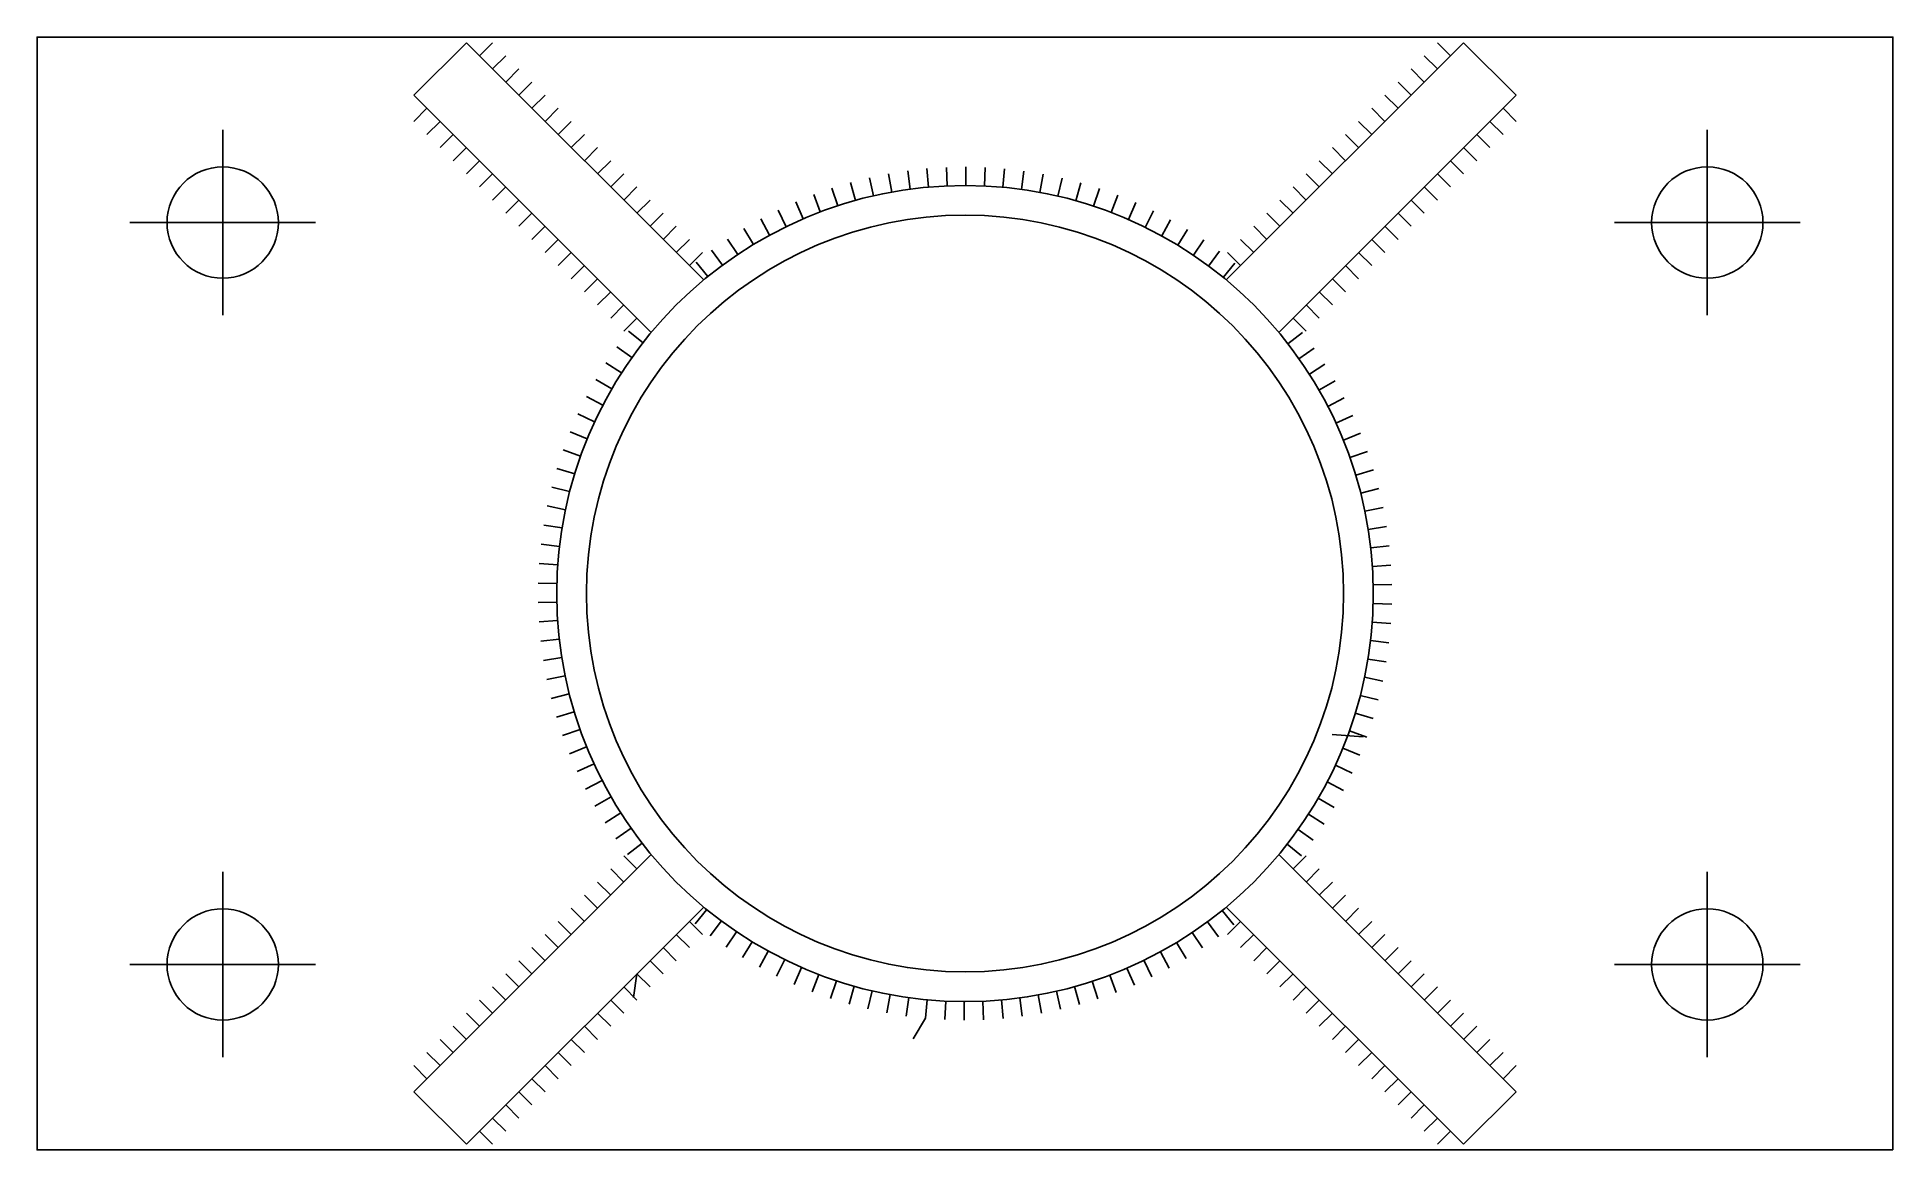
# Model space of a CAD drawing. Header units: millimetres. Extents: x -45751.4 to -45701.4, y -298.3 to -268.3.
import ezdxf

# ---------------------------------------------------------------- set-up
doc = ezdxf.new("R2010")
doc.units = ezdxf.units.MM
doc.header["$LTSCALE"] = 200
doc.header["$MEASUREMENT"] = 0

msp = doc.modelspace()

# ---------------------------------------------------------------- linework, layer by layer
for p, q in [((-45741.299, -269.905), (-45739.884, -268.491)), ((-45739.884, -268.491), (-45733.488, -274.887)), ((-45713.014, -268.491), (-45719.411, -274.887)), ((-45711.6, -269.905), (-45713.014, -268.491)), ((-45741.299, -269.905), (-45734.902, -276.301)), ((-45711.6, -269.905), (-45717.996, -276.301)), ((-45716.556, -287.14), (-45715.72, -287.202)), ((-45741.299, -296.775), (-45734.902, -290.379)), ((-45711.6, -296.775), (-45717.996, -290.379)), ((-45739.884, -298.189), (-45733.488, -291.793)), ((-45713.014, -298.189), (-45719.411, -291.793)), ((-45735.288, -293.593), (-45735.377, -294.231)), ((-45727.516, -294.79), (-45727.848, -295.347)), ((-45739.884, -298.189), (-45741.299, -296.775)), ((-45713.014, -298.189), (-45711.6, -296.775))]:
    msp.add_line(p, q)
at = {"color": 2}
for p, q in [((-45739.531, -268.844), (-45739.177, -268.491)), ((-45713.368, -268.844), (-45713.721, -268.491)), ((-45739.177, -269.198), (-45738.824, -268.844)), ((-45713.721, -269.198), (-45714.075, -268.844)), ((-45738.824, -269.551), (-45738.47, -269.198)), ((-45714.075, -269.551), (-45714.429, -269.198)), ((-45738.47, -269.905), (-45738.117, -269.551)), ((-45738.117, -270.258), (-45737.763, -269.905)), ((-45714.782, -270.258), (-45715.136, -269.905)), ((-45714.429, -269.905), (-45714.782, -269.551)), ((-45740.945, -270.258), (-45741.299, -270.612)), ((-45737.763, -270.612), (-45737.41, -270.258)), ((-45715.136, -270.612), (-45715.489, -270.258)), ((-45711.954, -270.258), (-45711.6, -270.612)), ((-45740.592, -270.612), (-45740.945, -270.966)), ((-45740.238, -270.966), (-45740.592, -271.319)), ((-45737.41, -270.966), (-45737.056, -270.612)), ((-45737.056, -271.319), (-45736.702, -270.966)), ((-45715.843, -271.319), (-45716.196, -270.966)), ((-45715.489, -270.966), (-45715.843, -270.612)), ((-45712.661, -270.966), (-45712.307, -271.319)), ((-45712.307, -270.612), (-45711.954, -270.966)), ((-45739.884, -271.319), (-45740.238, -271.673)), ((-45736.702, -271.673), (-45736.349, -271.319)), ((-45716.196, -271.673), (-45716.55, -271.319)), ((-45713.014, -271.319), (-45712.661, -271.673)), ((-45739.531, -271.673), (-45739.884, -272.026)), ((-45736.349, -272.026), (-45735.995, -271.673)), ((-45727.927, -272.44), (-45727.994, -271.944)), ((-45727.429, -272.384), (-45727.474, -271.886)), ((-45726.93, -272.35), (-45726.951, -271.851)), ((-45726.429, -272.34), (-45726.428, -271.84)), ((-45725.928, -272.352), (-45725.905, -271.853)), ((-45725.429, -272.387), (-45725.382, -271.89)), ((-45724.931, -272.445), (-45724.862, -271.95)), ((-45716.55, -272.026), (-45716.903, -271.673)), ((-45713.368, -271.673), (-45713.014, -272.026)), ((-45739.177, -272.026), (-45739.531, -272.38)), ((-45738.824, -272.38), (-45739.177, -272.733)), ((-45735.995, -272.38), (-45735.642, -272.026)), ((-45735.642, -272.733), (-45735.288, -272.38)), ((-45729.877, -272.887), (-45730.033, -272.412)), ((-45729.397, -272.742), (-45729.531, -272.261)), ((-45728.912, -272.619), (-45729.024, -272.132)), ((-45728.422, -272.518), (-45728.511, -272.026)), ((-45724.437, -272.526), (-45724.346, -272.034)), ((-45723.947, -272.628), (-45723.833, -272.141)), ((-45723.462, -272.753), (-45723.326, -272.272)), ((-45722.983, -272.9), (-45722.826, -272.426)), ((-45717.257, -272.733), (-45717.611, -272.38)), ((-45716.903, -272.38), (-45717.257, -272.026)), ((-45714.075, -272.38), (-45713.721, -272.733)), ((-45713.721, -272.026), (-45713.368, -272.38)), ((-45738.47, -272.733), (-45738.824, -273.087)), ((-45735.288, -273.087), (-45734.935, -272.733)), ((-45730.813, -273.242), (-45731.011, -272.783)), ((-45730.349, -273.054), (-45730.526, -272.587)), ((-45722.512, -273.069), (-45722.333, -272.602)), ((-45722.048, -273.259), (-45721.848, -272.801)), ((-45717.611, -273.087), (-45717.964, -272.733)), ((-45714.429, -272.733), (-45714.075, -273.087)), ((-45738.117, -273.087), (-45738.47, -273.44)), ((-45737.763, -273.44), (-45738.117, -273.794)), ((-45734.935, -273.44), (-45734.581, -273.087)), ((-45734.581, -273.794), (-45734.228, -273.44)), ((-45731.713, -273.681), (-45731.952, -273.242)), ((-45731.268, -273.452), (-45731.487, -273.002)), ((-45721.594, -273.47), (-45721.373, -273.021)), ((-45721.15, -273.701), (-45720.909, -273.263)), ((-45718.318, -273.794), (-45718.671, -273.44)), ((-45717.964, -273.44), (-45718.318, -273.087)), ((-45715.136, -273.44), (-45714.782, -273.794)), ((-45714.782, -273.087), (-45714.429, -273.44)), ((-45737.41, -273.794), (-45737.763, -274.148)), ((-45734.228, -274.148), (-45733.874, -273.794)), ((-45732.57, -274.2), (-45732.848, -273.784)), ((-45732.147, -273.931), (-45732.406, -273.503)), ((-45720.716, -273.952), (-45720.456, -273.525)), ((-45720.295, -274.223), (-45720.015, -273.808)), ((-45718.671, -274.148), (-45719.025, -273.794)), ((-45715.489, -273.794), (-45715.136, -274.148)), ((-45737.056, -274.148), (-45737.41, -274.501)), ((-45733.874, -274.501), (-45733.52, -274.148)), ((-45733.375, -274.794), (-45733.69, -274.406)), ((-45732.979, -274.488), (-45733.276, -274.085)), ((-45719.887, -274.512), (-45719.588, -274.111)), ((-45719.492, -274.82), (-45719.175, -274.433)), ((-45719.025, -274.501), (-45719.378, -274.148)), ((-45715.843, -274.148), (-45715.489, -274.501)), ((-45736.702, -274.501), (-45737.056, -274.855)), ((-45736.349, -274.855), (-45736.702, -275.208)), ((-45716.55, -274.855), (-45716.196, -275.208)), ((-45716.196, -274.501), (-45715.843, -274.855)), ((-45735.995, -275.208), (-45736.349, -275.562)), ((-45716.903, -275.208), (-45716.55, -275.562)), ((-45735.642, -275.562), (-45735.995, -275.915)), ((-45735.288, -275.915), (-45735.642, -276.269)), ((-45717.611, -275.915), (-45717.257, -276.269)), ((-45717.257, -275.562), (-45716.903, -275.915)), ((-45735.125, -276.578), (-45735.52, -276.27)), ((-45717.748, -276.61), (-45717.353, -276.304)), ((-45735.424, -276.98), (-45735.832, -276.691)), ((-45717.451, -277.013), (-45717.042, -276.726)), ((-45735.704, -277.395), (-45736.125, -277.125)), ((-45717.172, -277.429), (-45716.751, -277.161)), ((-45735.965, -277.822), (-45736.398, -277.571)), ((-45716.913, -277.858), (-45716.479, -277.608)), ((-45736.428, -278.71), (-45736.881, -278.5)), ((-45736.207, -278.261), (-45736.65, -278.03)), ((-45716.673, -278.297), (-45716.229, -278.068)), ((-45736.628, -279.169), (-45737.091, -278.98)), ((-45716.454, -278.748), (-45716, -278.539)), ((-45736.807, -279.637), (-45737.278, -279.469)), ((-45716.255, -279.207), (-45715.792, -279.019)), ((-45736.965, -280.112), (-45737.443, -279.966)), ((-45716.078, -279.676), (-45715.606, -279.509)), ((-45737.101, -280.594), (-45737.585, -280.469)), ((-45715.922, -280.151), (-45715.443, -280.006)), ((-45737.215, -281.082), (-45737.704, -280.979)), ((-45715.787, -280.634), (-45715.303, -280.511)), ((-45737.307, -281.574), (-45737.8, -281.494)), ((-45715.675, -281.122), (-45715.186, -281.021)), ((-45715.586, -281.615), (-45715.092, -281.536)), ((-45737.376, -282.07), (-45737.873, -282.012)), ((-45715.518, -282.111), (-45715.021, -282.055)), ((-45737.422, -282.569), (-45737.921, -282.534)), ((-45715.474, -282.61), (-45714.975, -282.576)), ((-45737.446, -283.069), (-45737.946, -283.057)), ((-45715.452, -283.11), (-45714.952, -283.1)), ((-45737.447, -283.57), (-45737.947, -283.58)), ((-45715.453, -283.611), (-45714.953, -283.623)), ((-45737.425, -284.07), (-45737.924, -284.103)), ((-45715.476, -284.111), (-45714.978, -284.146)), ((-45737.381, -284.569), (-45737.877, -284.625)), ((-45715.523, -284.61), (-45715.026, -284.667)), ((-45737.313, -285.065), (-45737.807, -285.144)), ((-45715.592, -285.106), (-45715.099, -285.186)), ((-45737.223, -285.558), (-45737.713, -285.659)), ((-45715.684, -285.598), (-45715.194, -285.701)), ((-45737.111, -286.046), (-45737.596, -286.169)), ((-45715.798, -286.086), (-45715.313, -286.21)), ((-45736.977, -286.528), (-45737.456, -286.673)), ((-45715.934, -286.568), (-45715.456, -286.714)), ((-45736.821, -287.004), (-45737.293, -287.171)), ((-45736.644, -287.473), (-45737.107, -287.66)), ((-45716.091, -287.043), (-45715.621, -287.211)), ((-45736.445, -287.932), (-45736.899, -288.141)), ((-45716.471, -287.969), (-45716.017, -288.18)), ((-45716.271, -287.51), (-45715.808, -287.7)), ((-45736.226, -288.382), (-45736.67, -288.612)), ((-45716.692, -288.419), (-45716.249, -288.65)), ((-45735.986, -288.822), (-45736.419, -289.071)), ((-45716.933, -288.858), (-45716.501, -289.108)), ((-45735.726, -289.251), (-45736.148, -289.519)), ((-45717.194, -289.285), (-45716.774, -289.555)), ((-45735.448, -289.667), (-45735.857, -289.954)), ((-45717.475, -289.7), (-45717.067, -289.989)), ((-45735.288, -290.765), (-45735.642, -290.411)), ((-45735.151, -290.07), (-45735.546, -290.376)), ((-45717.773, -290.102), (-45717.379, -290.409)), ((-45717.611, -290.765), (-45717.257, -290.411)), ((-45735.642, -291.118), (-45735.995, -290.765)), ((-45717.257, -291.118), (-45716.903, -290.765)), ((-45736.349, -291.825), (-45736.702, -291.472)), ((-45735.995, -291.472), (-45736.349, -291.118)), ((-45716.903, -291.472), (-45716.55, -291.118)), ((-45716.55, -291.825), (-45716.196, -291.472)), ((-45736.702, -292.179), (-45737.056, -291.825)), ((-45733.407, -291.86), (-45733.723, -292.247)), ((-45719.523, -291.886), (-45719.208, -292.274)), ((-45716.196, -292.179), (-45715.843, -291.825)), ((-45737.056, -292.532), (-45737.41, -292.179)), ((-45733.874, -292.179), (-45733.52, -292.532)), ((-45733.012, -292.168), (-45733.311, -292.569)), ((-45732.604, -292.457), (-45732.883, -292.872)), ((-45720.329, -292.48), (-45720.051, -292.895)), ((-45719.919, -292.192), (-45719.623, -292.594)), ((-45719.025, -292.179), (-45719.378, -292.532)), ((-45715.843, -292.532), (-45715.489, -292.179)), ((-45737.763, -293.239), (-45738.117, -292.886)), ((-45737.41, -292.886), (-45737.763, -292.532)), ((-45734.581, -292.886), (-45734.228, -293.239)), ((-45734.228, -292.532), (-45733.874, -292.886)), ((-45732.182, -292.728), (-45732.443, -293.155)), ((-45731.749, -292.979), (-45731.99, -293.417)), ((-45721.186, -292.999), (-45720.946, -293.438)), ((-45720.751, -292.749), (-45720.492, -293.177)), ((-45718.671, -292.532), (-45719.025, -292.886)), ((-45718.318, -292.886), (-45718.671, -293.239)), ((-45715.489, -292.886), (-45715.136, -292.532)), ((-45715.136, -293.239), (-45714.782, -292.886)), ((-45738.117, -293.593), (-45738.47, -293.239)), ((-45734.935, -293.239), (-45734.581, -293.593)), ((-45731.305, -293.21), (-45731.526, -293.659)), ((-45730.851, -293.421), (-45731.051, -293.879)), ((-45722.086, -293.437), (-45721.887, -293.896)), ((-45721.631, -293.228), (-45721.412, -293.678)), ((-45717.964, -293.239), (-45718.318, -293.593)), ((-45714.782, -293.593), (-45714.429, -293.239)), ((-45738.824, -294.3), (-45739.177, -293.947)), ((-45738.47, -293.947), (-45738.824, -293.593)), ((-45735.642, -293.947), (-45735.288, -294.3)), ((-45735.288, -293.593), (-45734.935, -293.947)), ((-45730.387, -293.611), (-45730.566, -294.078)), ((-45729.916, -293.78), (-45730.073, -294.254)), ((-45729.437, -293.926), (-45729.573, -294.408)), ((-45723.501, -293.937), (-45723.367, -294.419)), ((-45723.022, -293.792), (-45722.866, -294.267)), ((-45722.55, -293.626), (-45722.373, -294.093)), ((-45717.611, -293.593), (-45717.964, -293.947)), ((-45717.257, -293.947), (-45717.611, -294.3)), ((-45714.429, -293.947), (-45714.075, -293.593)), ((-45714.075, -294.3), (-45713.721, -293.947)), ((-45739.177, -294.654), (-45739.531, -294.3)), ((-45735.995, -294.3), (-45735.642, -294.654)), ((-45728.952, -294.051), (-45729.066, -294.538)), ((-45728.462, -294.154), (-45728.553, -294.646)), ((-45727.967, -294.235), (-45728.036, -294.73)), ((-45727.47, -294.292), (-45727.516, -294.79)), ((-45726.97, -294.328), (-45726.994, -294.827)), ((-45726.47, -294.34), (-45726.471, -294.84)), ((-45725.969, -294.329), (-45725.947, -294.829)), ((-45725.469, -294.296), (-45725.425, -294.794)), ((-45724.972, -294.24), (-45724.905, -294.736)), ((-45724.477, -294.162), (-45724.388, -294.654)), ((-45723.987, -294.061), (-45723.875, -294.548)), ((-45716.903, -294.3), (-45717.257, -294.654)), ((-45713.721, -294.654), (-45713.368, -294.3)), ((-45739.531, -295.007), (-45739.884, -294.654)), ((-45736.349, -294.654), (-45735.995, -295.007)), ((-45716.55, -294.654), (-45716.903, -295.007)), ((-45713.368, -295.007), (-45713.014, -294.654)), ((-45740.238, -295.714), (-45740.592, -295.361)), ((-45739.884, -295.361), (-45740.238, -295.007)), ((-45737.056, -295.361), (-45736.702, -295.714)), ((-45736.702, -295.007), (-45736.349, -295.361)), ((-45716.196, -295.007), (-45716.55, -295.361)), ((-45715.843, -295.361), (-45716.196, -295.714)), ((-45713.014, -295.361), (-45712.661, -295.007)), ((-45712.661, -295.714), (-45712.307, -295.361)), ((-45740.592, -296.068), (-45740.945, -295.714)), ((-45737.41, -295.714), (-45737.056, -296.068)), ((-45715.489, -295.714), (-45715.843, -296.068)), ((-45712.307, -296.068), (-45711.954, -295.714)), ((-45740.945, -296.421), (-45741.299, -296.068)), ((-45738.117, -296.421), (-45737.763, -296.775)), ((-45737.763, -296.068), (-45737.41, -296.421)), ((-45715.136, -296.068), (-45715.489, -296.421)), ((-45714.782, -296.421), (-45715.136, -296.775)), ((-45711.954, -296.421), (-45711.6, -296.068)), ((-45738.47, -296.775), (-45738.117, -297.128)), ((-45714.429, -296.775), (-45714.782, -297.128)), ((-45739.177, -297.482), (-45738.824, -297.836)), ((-45738.824, -297.128), (-45738.47, -297.482)), ((-45714.075, -297.128), (-45714.429, -297.482)), ((-45713.721, -297.482), (-45714.075, -297.836)), ((-45739.531, -297.836), (-45739.177, -298.189)), ((-45713.368, -297.836), (-45713.721, -298.189))]:
    msp.add_line(p, q, dxfattribs=at)
at = {"color": 4}
for p, q in [((-45746.449, -275.84), (-45746.449, -270.84)), ((-45706.449, -275.84), (-45706.449, -270.84)), ((-45743.949, -273.34), (-45748.949, -273.34)), ((-45708.949, -273.34), (-45703.949, -273.34)), ((-45746.449, -290.84), (-45746.449, -295.84)), ((-45706.449, -290.84), (-45706.449, -295.84)), ((-45743.949, -293.34), (-45748.949, -293.34)), ((-45708.949, -293.34), (-45703.949, -293.34))]:
    msp.add_line(p, q, dxfattribs=at)
msp.add_lwpolyline([(-45701.449, -298.34), (-45701.449, -268.34), (-45751.449, -268.34), (-45751.449, -298.34)], close=True)
for centre, radius in [((-45746.449, -273.34), 1.5), ((-45706.449, -273.34), 1.5), ((-45726.449, -283.34), 11), ((-45726.449, -283.34), 10.2), ((-45746.449, -293.34), 1.5), ((-45706.449, -293.34), 1.5)]:
    msp.add_circle(centre, radius)

doc.saveas('drawing.dxf')
